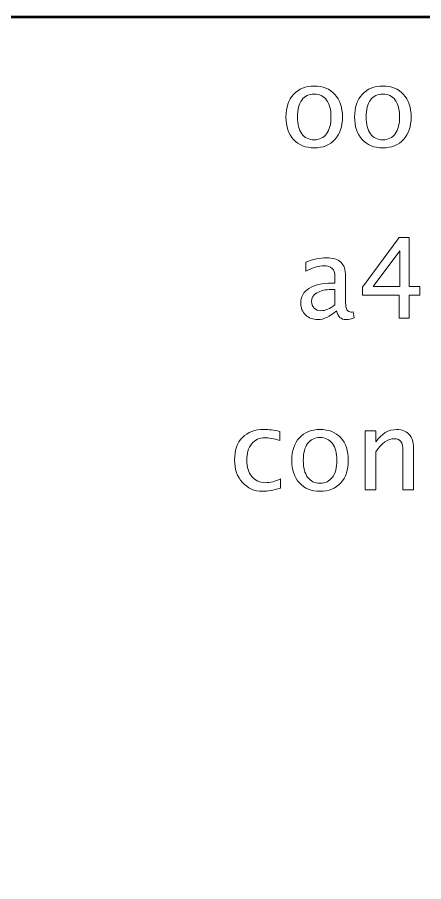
# Model space of a CAD drawing. Header units: centimetres. Extents: x -10.4 to 10.4, y -14.9 to 14.9.
# Drawn here: x -5.852 to -3.8, y 10.584 to 14.95 of the extents above; entities that cross this region are included whole.
import ezdxf

# ---------------------------------------------------------------- set-up
doc = ezdxf.new("R2010")
doc.units = ezdxf.units.CM
doc.header["$MEASUREMENT"] = 0
doc.layers.add('Layer 1', color=7, linetype='Continuous')

msp = doc.modelspace()

# ---------------------------------------------------------------- linework, layer by layer
at = {"layer": 'Layer 1', "lineweight": 53}
msp.add_open_spline([(-10.45, -14.45), (-10.45, -14.45), (-10.45, 14.45), (-10.45, 14.45), (-10.45, 14.45), (-10.45, 14.72614), (-10.22614, 14.95), (-9.95, 14.95), (-9.95, 14.95), (-9.95, 14.95), (9.95, 14.95), (9.95, 14.95), (9.95, 14.95), (10.22614, 14.95), (10.45, 14.72614), (10.45, 14.45), (10.45, 14.45), (10.45, 14.45), (10.45, -14.45), (10.45, -14.45), (10.45, -14.45), (10.45, -14.72614), (10.22614, -14.95), (9.95, -14.95), (9.95, -14.95), (9.95, -14.95), (-9.95, -14.95), (-9.95, -14.95), (-9.95, -14.95), (-10.22614, -14.95), (-10.45, -14.72614), (-10.45, -14.45)], degree=3, knots=[0, 0, 0, 0, 0.1111111, 0.1111111, 0.1111111, 0.1111111, 0.2222222, 0.2222222, 0.2222222, 0.2222222, 0.3333333, 0.3333333, 0.3333333, 0.3333333, 0.4444444, 0.4444444, 0.4444444, 0.4444444, 0.5555556, 0.5555556, 0.5555556, 0.5555556, 0.6666667, 0.6666667, 0.6666667, 0.6666667, 0.7777778, 0.7777778, 0.7777778, 0.7777778, 1, 1, 1, 1], dxfattribs=at)
at = {"layer": 'Layer 1', "color": 5, "lineweight": 9}
for points, knots in [([(-4.35272, 14.29055), (-4.39665, 14.29055), (-4.43146, 14.30456), (-4.45704, 14.3326), (-4.45704, 14.3326), (-4.48273, 14.36063), (-4.49552, 14.39873), (-4.49552, 14.4468), (-4.49552, 14.4468), (-4.49552, 14.49478), (-4.48273, 14.53279), (-4.45704, 14.56073), (-4.45704, 14.56073), (-4.43146, 14.58867), (-4.39665, 14.60268), (-4.35272, 14.60268), (-4.35272, 14.60268), (-4.30878, 14.60268), (-4.27398, 14.58867), (-4.24839, 14.56073), (-4.24839, 14.56073), (-4.22271, 14.53279), (-4.20991, 14.49478), (-4.20991, 14.4468), (-4.20991, 14.4468), (-4.20991, 14.39873), (-4.22271, 14.36063), (-4.24839, 14.3326), (-4.24839, 14.3326), (-4.27398, 14.30456), (-4.30878, 14.29055), (-4.35272, 14.29055)], [0, 0, 0, 0, 0.1111111, 0.1111111, 0.1111111, 0.1111111, 0.2222222, 0.2222222, 0.2222222, 0.2222222, 0.3333333, 0.3333333, 0.3333333, 0.3333333, 0.4444444, 0.4444444, 0.4444444, 0.4444444, 0.5555556, 0.5555556, 0.5555556, 0.5555556, 0.6666667, 0.6666667, 0.6666667, 0.6666667, 0.7777778, 0.7777778, 0.7777778, 0.7777778, 1, 1, 1, 1]), ([(-4.00597, 14.29055), (-4.0499, 14.29055), (-4.08471, 14.30456), (-4.11029, 14.3326), (-4.11029, 14.3326), (-4.13598, 14.36063), (-4.14877, 14.39873), (-4.14877, 14.4468), (-4.14877, 14.4468), (-4.14877, 14.49478), (-4.13598, 14.53279), (-4.11029, 14.56073), (-4.11029, 14.56073), (-4.08471, 14.58867), (-4.0499, 14.60268), (-4.00597, 14.60268), (-4.00597, 14.60268), (-3.96203, 14.60268), (-3.92723, 14.58867), (-3.90164, 14.56073), (-3.90164, 14.56073), (-3.87596, 14.53279), (-3.86316, 14.49478), (-3.86316, 14.4468), (-3.86316, 14.4468), (-3.86316, 14.39873), (-3.87596, 14.36063), (-3.90164, 14.3326), (-3.90164, 14.3326), (-3.92723, 14.30456), (-3.96203, 14.29055), (-4.00597, 14.29055)], [0, 0, 0, 0, 0.1111111, 0.1111111, 0.1111111, 0.1111111, 0.2222222, 0.2222222, 0.2222222, 0.2222222, 0.3333333, 0.3333333, 0.3333333, 0.3333333, 0.4444444, 0.4444444, 0.4444444, 0.4444444, 0.5555556, 0.5555556, 0.5555556, 0.5555556, 0.6666667, 0.6666667, 0.6666667, 0.6666667, 0.7777778, 0.7777778, 0.7777778, 0.7777778, 1, 1, 1, 1]), ([(-4.35281, 14.33119), (-4.326, 14.33119), (-4.30512, 14.34125), (-4.29025, 14.36148), (-4.29025, 14.36148), (-4.27548, 14.38161), (-4.26805, 14.41011), (-4.26805, 14.4468), (-4.26805, 14.4468), (-4.26805, 14.4834), (-4.27548, 14.51181), (-4.29025, 14.53194), (-4.29025, 14.53194), (-4.30512, 14.55198), (-4.326, 14.56204), (-4.35281, 14.56204), (-4.35281, 14.56204), (-4.37972, 14.56204), (-4.4006, 14.55198), (-4.41528, 14.53194), (-4.41528, 14.53194), (-4.43005, 14.51181), (-4.43738, 14.4834), (-4.43738, 14.4468), (-4.43738, 14.4468), (-4.43738, 14.41011), (-4.43005, 14.38161), (-4.41528, 14.36148), (-4.41528, 14.36148), (-4.4006, 14.34125), (-4.37972, 14.33119), (-4.35281, 14.33119)], [0, 0, 0, 0, 0.1111111, 0.1111111, 0.1111111, 0.1111111, 0.2222222, 0.2222222, 0.2222222, 0.2222222, 0.3333333, 0.3333333, 0.3333333, 0.3333333, 0.4444444, 0.4444444, 0.4444444, 0.4444444, 0.5555556, 0.5555556, 0.5555556, 0.5555556, 0.6666667, 0.6666667, 0.6666667, 0.6666667, 0.7777778, 0.7777778, 0.7777778, 0.7777778, 1, 1, 1, 1]), ([(-4.00606, 14.33119), (-3.97925, 14.33119), (-3.95837, 14.34125), (-3.9435, 14.36148), (-3.9435, 14.36148), (-3.92873, 14.38161), (-3.9213, 14.41011), (-3.9213, 14.4468), (-3.9213, 14.4468), (-3.9213, 14.4834), (-3.92873, 14.51181), (-3.9435, 14.53194), (-3.9435, 14.53194), (-3.95837, 14.55198), (-3.97925, 14.56204), (-4.00606, 14.56204), (-4.00606, 14.56204), (-4.03297, 14.56204), (-4.05385, 14.55198), (-4.06853, 14.53194), (-4.06853, 14.53194), (-4.0833, 14.51181), (-4.09063, 14.4834), (-4.09063, 14.4468), (-4.09063, 14.4468), (-4.09063, 14.41011), (-4.0833, 14.38161), (-4.06853, 14.36148), (-4.06853, 14.36148), (-4.05385, 14.34125), (-4.03297, 14.33119), (-4.00606, 14.33119)], [0, 0, 0, 0, 0.1111111, 0.1111111, 0.1111111, 0.1111111, 0.2222222, 0.2222222, 0.2222222, 0.2222222, 0.3333333, 0.3333333, 0.3333333, 0.3333333, 0.4444444, 0.4444444, 0.4444444, 0.4444444, 0.5555556, 0.5555556, 0.5555556, 0.5555556, 0.6666667, 0.6666667, 0.6666667, 0.6666667, 0.7777778, 0.7777778, 0.7777778, 0.7777778, 1, 1, 1, 1]), ([(-3.92431, 13.42997), (-3.92431, 13.42997), (-3.92431, 13.54568), (-3.92431, 13.54568), (-3.92431, 13.54568), (-3.92431, 13.54568), (-4.10831, 13.54568), (-4.10831, 13.54568), (-4.10831, 13.54568), (-4.10831, 13.54568), (-4.10831, 13.58688), (-4.10831, 13.58688), (-4.10831, 13.58688), (-4.10831, 13.58688), (-3.92431, 13.83806), (-3.92431, 13.83806), (-3.92431, 13.83806), (-3.92431, 13.83806), (-3.87351, 13.83806), (-3.87351, 13.83806), (-3.87351, 13.83806), (-3.87351, 13.83806), (-3.87351, 13.59027), (-3.87351, 13.59027), (-3.87351, 13.59027), (-3.87351, 13.59027), (-3.81876, 13.59027), (-3.81876, 13.59027), (-3.81876, 13.59027), (-3.81876, 13.59027), (-3.81876, 13.54568), (-3.81876, 13.54568), (-3.81876, 13.54568), (-3.81876, 13.54568), (-3.87351, 13.54568), (-3.87351, 13.54568), (-3.87351, 13.54568), (-3.87351, 13.54568), (-3.87351, 13.42997), (-3.87351, 13.42997), (-3.87351, 13.42997), (-3.87351, 13.42997), (-3.92431, 13.42997), (-3.92431, 13.42997)], [0, 0, 0, 0, 0.0833333, 0.0833333, 0.0833333, 0.0833333, 0.1666667, 0.1666667, 0.1666667, 0.1666667, 0.25, 0.25, 0.25, 0.25, 0.3333333, 0.3333333, 0.3333333, 0.3333333, 0.4166667, 0.4166667, 0.4166667, 0.4166667, 0.5, 0.5, 0.5, 0.5, 0.5833333, 0.5833333, 0.5833333, 0.5833333, 0.6666667, 0.6666667, 0.6666667, 0.6666667, 0.75, 0.75, 0.75, 0.75, 0.8333333, 0.8333333, 0.8333333, 0.8333333, 1, 1, 1, 1]), ([(-4.05479, 13.59027), (-4.05479, 13.59027), (-3.92092, 13.59027), (-3.92092, 13.59027), (-3.92092, 13.59027), (-3.92092, 13.59027), (-3.92092, 13.77108), (-3.92092, 13.77108), (-3.92092, 13.77108), (-3.92092, 13.77108), (-4.05479, 13.59027), (-4.05479, 13.59027)], [0, 0, 0, 0, 0.25, 0.25, 0.25, 0.25, 0.5, 0.5, 0.5, 0.5, 1, 1, 1, 1]), ([(-4.24039, 13.46807), (-4.27294, 13.43815), (-4.30426, 13.4232), (-4.33437, 13.4232), (-4.33437, 13.4232), (-4.35911, 13.4232), (-4.37971, 13.43091), (-4.39598, 13.44643), (-4.39598, 13.44643), (-4.41235, 13.46195), (-4.42054, 13.48152), (-4.42054, 13.50513), (-4.42054, 13.50513), (-4.42054, 13.53778), (-4.4068, 13.5629), (-4.37933, 13.58039), (-4.37933, 13.58039), (-4.35186, 13.59789), (-4.31245, 13.60664), (-4.26108, 13.60664), (-4.26108, 13.60664), (-4.26108, 13.60664), (-4.24838, 13.60664), (-4.24838, 13.60664), (-4.24838, 13.60664), (-4.24838, 13.60664), (-4.24838, 13.64267), (-4.24838, 13.64267), (-4.24838, 13.64267), (-4.24838, 13.67738), (-4.26645, 13.69469), (-4.30266, 13.69469), (-4.30266, 13.69469), (-4.3307, 13.69469), (-4.36137, 13.68585), (-4.39457, 13.66816), (-4.39457, 13.66816), (-4.39457, 13.66816), (-4.39457, 13.71275), (-4.39457, 13.71275), (-4.39457, 13.71275), (-4.35807, 13.72781), (-4.32364, 13.73533), (-4.29138, 13.73533), (-4.29138, 13.73533), (-4.25817, 13.73533), (-4.23361, 13.72781), (-4.2179, 13.71266), (-4.2179, 13.71266), (-4.2021, 13.69751), (-4.1942, 13.67418), (-4.1942, 13.64267), (-4.1942, 13.64267), (-4.1942, 13.64267), (-4.1942, 13.50749), (-4.1942, 13.50749), (-4.1942, 13.50749), (-4.1942, 13.47654), (-4.1847, 13.46101), (-4.1656, 13.46101), (-4.1656, 13.46101), (-4.16325, 13.46101), (-4.15977, 13.46139), (-4.15516, 13.46214), (-4.15516, 13.46214), (-4.15516, 13.46214), (-4.1513, 13.43204), (-4.1513, 13.43204), (-4.1513, 13.43204), (-4.16362, 13.42611), (-4.17717, 13.4232), (-4.19203, 13.4232), (-4.19203, 13.4232), (-4.21734, 13.4232), (-4.23343, 13.43815), (-4.24039, 13.46807)], [0, 0, 0, 0, 0.05, 0.05, 0.05, 0.05, 0.1, 0.1, 0.1, 0.1, 0.15, 0.15, 0.15, 0.15, 0.2, 0.2, 0.2, 0.2, 0.25, 0.25, 0.25, 0.25, 0.3, 0.3, 0.3, 0.3, 0.35, 0.35, 0.35, 0.35, 0.4, 0.4, 0.4, 0.4, 0.45, 0.45, 0.45, 0.45, 0.5, 0.5, 0.5, 0.5, 0.55, 0.55, 0.55, 0.55, 0.6, 0.6, 0.6, 0.6, 0.65, 0.65, 0.65, 0.65, 0.7, 0.7, 0.7, 0.7, 0.75, 0.75, 0.75, 0.75, 0.8, 0.8, 0.8, 0.8, 0.85, 0.85, 0.85, 0.85, 0.9, 0.9, 0.9, 0.9, 1, 1, 1, 1]), ([(-4.24838, 13.49761), (-4.24838, 13.49761), (-4.24838, 13.57447), (-4.24838, 13.57447), (-4.24838, 13.57447), (-4.24838, 13.57447), (-4.26579, 13.57503), (-4.26579, 13.57503), (-4.26579, 13.57503), (-4.29589, 13.57503), (-4.32016, 13.56948), (-4.33869, 13.55838), (-4.33869, 13.55838), (-4.35713, 13.54719), (-4.36635, 13.53242), (-4.36635, 13.51398), (-4.36635, 13.51398), (-4.36635, 13.50109), (-4.36174, 13.49018), (-4.35262, 13.48124), (-4.35262, 13.48124), (-4.3434, 13.4723), (-4.3322, 13.46779), (-4.31894, 13.46779), (-4.31894, 13.46779), (-4.29636, 13.46779), (-4.27284, 13.47776), (-4.24838, 13.49761)], [0, 0, 0, 0, 0.125, 0.125, 0.125, 0.125, 0.25, 0.25, 0.25, 0.25, 0.375, 0.375, 0.375, 0.375, 0.5, 0.5, 0.5, 0.5, 0.625, 0.625, 0.625, 0.625, 0.75, 0.75, 0.75, 0.75, 1, 1, 1, 1]), ([(-4.52365, 12.57165), (-4.55874, 12.56111), (-4.58903, 12.55585), (-4.61452, 12.55585), (-4.61452, 12.55585), (-4.65498, 12.55585), (-4.68847, 12.5708), (-4.71509, 12.60063), (-4.71509, 12.60063), (-4.74171, 12.63054), (-4.75507, 12.66826), (-4.75507, 12.7137), (-4.75507, 12.7137), (-4.75507, 12.76224), (-4.7419, 12.80016), (-4.71556, 12.82725), (-4.71556, 12.82725), (-4.68922, 12.85444), (-4.65244, 12.86798), (-4.60521, 12.86798), (-4.60521, 12.86798), (-4.58198, 12.86798), (-4.55582, 12.86478), (-4.52704, 12.85839), (-4.52704, 12.85839), (-4.52704, 12.85839), (-4.52704, 12.81267), (-4.52704, 12.81267), (-4.52704, 12.81267), (-4.55761, 12.8217), (-4.58254, 12.82621), (-4.60173, 12.82621), (-4.60173, 12.82621), (-4.62958, 12.82621), (-4.65187, 12.81577), (-4.66852, 12.79498), (-4.66852, 12.79498), (-4.68517, 12.77419), (-4.69355, 12.74644), (-4.69355, 12.71182), (-4.69355, 12.71182), (-4.69355, 12.67824), (-4.68489, 12.65114), (-4.66768, 12.63035), (-4.66768, 12.63035), (-4.65046, 12.60966), (-4.62798, 12.59931), (-4.60004, 12.59931), (-4.60004, 12.59931), (-4.5753, 12.59931), (-4.5499, 12.60571), (-4.52365, 12.6185), (-4.52365, 12.6185), (-4.52365, 12.6185), (-4.52365, 12.57165), (-4.52365, 12.57165)], [0, 0, 0, 0, 0.0666667, 0.0666667, 0.0666667, 0.0666667, 0.1333333, 0.1333333, 0.1333333, 0.1333333, 0.2, 0.2, 0.2, 0.2, 0.2666667, 0.2666667, 0.2666667, 0.2666667, 0.3333333, 0.3333333, 0.3333333, 0.3333333, 0.4, 0.4, 0.4, 0.4, 0.4666667, 0.4666667, 0.4666667, 0.4666667, 0.5333333, 0.5333333, 0.5333333, 0.5333333, 0.6, 0.6, 0.6, 0.6, 0.6666667, 0.6666667, 0.6666667, 0.6666667, 0.7333333, 0.7333333, 0.7333333, 0.7333333, 0.8, 0.8, 0.8, 0.8, 0.8666667, 0.8666667, 0.8666667, 0.8666667, 1, 1, 1, 1]), ([(-4.32318, 12.55585), (-4.36711, 12.55585), (-4.40192, 12.56986), (-4.4275, 12.5979), (-4.4275, 12.5979), (-4.45319, 12.62593), (-4.46598, 12.66403), (-4.46598, 12.7121), (-4.46598, 12.7121), (-4.46598, 12.76008), (-4.45319, 12.79809), (-4.4275, 12.82603), (-4.4275, 12.82603), (-4.40192, 12.85397), (-4.36711, 12.86798), (-4.32318, 12.86798), (-4.32318, 12.86798), (-4.27924, 12.86798), (-4.24444, 12.85397), (-4.21885, 12.82603), (-4.21885, 12.82603), (-4.19317, 12.79809), (-4.18037, 12.76008), (-4.18037, 12.7121), (-4.18037, 12.7121), (-4.18037, 12.66403), (-4.19317, 12.62593), (-4.21885, 12.5979), (-4.21885, 12.5979), (-4.24444, 12.56986), (-4.27924, 12.55585), (-4.32318, 12.55585)], [0, 0, 0, 0, 0.1111111, 0.1111111, 0.1111111, 0.1111111, 0.2222222, 0.2222222, 0.2222222, 0.2222222, 0.3333333, 0.3333333, 0.3333333, 0.3333333, 0.4444444, 0.4444444, 0.4444444, 0.4444444, 0.5555556, 0.5555556, 0.5555556, 0.5555556, 0.6666667, 0.6666667, 0.6666667, 0.6666667, 0.7777778, 0.7777778, 0.7777778, 0.7777778, 1, 1, 1, 1]), ([(-4.09552, 12.56262), (-4.09552, 12.56262), (-4.09552, 12.86177), (-4.09552, 12.86177), (-4.09552, 12.86177), (-4.09552, 12.86177), (-4.04134, 12.86177), (-4.04134, 12.86177), (-4.04134, 12.86177), (-4.04134, 12.86177), (-4.04134, 12.80524), (-4.04134, 12.80524), (-4.04134, 12.80524), (-4.01265, 12.8471), (-3.97746, 12.86798), (-3.93588, 12.86798), (-3.93588, 12.86798), (-3.90973, 12.86798), (-3.88894, 12.8598), (-3.8736, 12.84333), (-3.8736, 12.84333), (-3.85827, 12.82697), (-3.85056, 12.80486), (-3.85056, 12.7772), (-3.85056, 12.7772), (-3.85056, 12.7772), (-3.85056, 12.56262), (-3.85056, 12.56262), (-3.85056, 12.56262), (-3.85056, 12.56262), (-3.90474, 12.56262), (-3.90474, 12.56262), (-3.90474, 12.56262), (-3.90474, 12.56262), (-3.90474, 12.75952), (-3.90474, 12.75952), (-3.90474, 12.75952), (-3.90474, 12.78172), (-3.90804, 12.79752), (-3.91453, 12.80693), (-3.91453, 12.80693), (-3.92111, 12.81643), (-3.93193, 12.82113), (-3.94708, 12.82113), (-3.94708, 12.82113), (-3.98038, 12.82113), (-4.0118, 12.7994), (-4.04134, 12.75594), (-4.04134, 12.75594), (-4.04134, 12.75594), (-4.04134, 12.56262), (-4.04134, 12.56262), (-4.04134, 12.56262), (-4.04134, 12.56262), (-4.09552, 12.56262), (-4.09552, 12.56262)], [0, 0, 0, 0, 0.0666667, 0.0666667, 0.0666667, 0.0666667, 0.1333333, 0.1333333, 0.1333333, 0.1333333, 0.2, 0.2, 0.2, 0.2, 0.2666667, 0.2666667, 0.2666667, 0.2666667, 0.3333333, 0.3333333, 0.3333333, 0.3333333, 0.4, 0.4, 0.4, 0.4, 0.4666667, 0.4666667, 0.4666667, 0.4666667, 0.5333333, 0.5333333, 0.5333333, 0.5333333, 0.6, 0.6, 0.6, 0.6, 0.6666667, 0.6666667, 0.6666667, 0.6666667, 0.7333333, 0.7333333, 0.7333333, 0.7333333, 0.8, 0.8, 0.8, 0.8, 0.8666667, 0.8666667, 0.8666667, 0.8666667, 1, 1, 1, 1]), ([(-4.32327, 12.59649), (-4.29646, 12.59649), (-4.27558, 12.60655), (-4.26071, 12.62678), (-4.26071, 12.62678), (-4.24594, 12.64691), (-4.23851, 12.67541), (-4.23851, 12.7121), (-4.23851, 12.7121), (-4.23851, 12.7487), (-4.24594, 12.77711), (-4.26071, 12.79724), (-4.26071, 12.79724), (-4.27558, 12.81728), (-4.29646, 12.82734), (-4.32327, 12.82734), (-4.32327, 12.82734), (-4.35018, 12.82734), (-4.37106, 12.81728), (-4.38574, 12.79724), (-4.38574, 12.79724), (-4.40051, 12.77711), (-4.40784, 12.7487), (-4.40784, 12.7121), (-4.40784, 12.7121), (-4.40784, 12.67541), (-4.40051, 12.64691), (-4.38574, 12.62678), (-4.38574, 12.62678), (-4.37106, 12.60655), (-4.35018, 12.59649), (-4.32327, 12.59649)], [0, 0, 0, 0, 0.1111111, 0.1111111, 0.1111111, 0.1111111, 0.2222222, 0.2222222, 0.2222222, 0.2222222, 0.3333333, 0.3333333, 0.3333333, 0.3333333, 0.4444444, 0.4444444, 0.4444444, 0.4444444, 0.5555556, 0.5555556, 0.5555556, 0.5555556, 0.6666667, 0.6666667, 0.6666667, 0.6666667, 0.7777778, 0.7777778, 0.7777778, 0.7777778, 1, 1, 1, 1])]:
    msp.add_open_spline(points, degree=3, knots=knots, dxfattribs=at)

doc.saveas('drawing.dxf')
